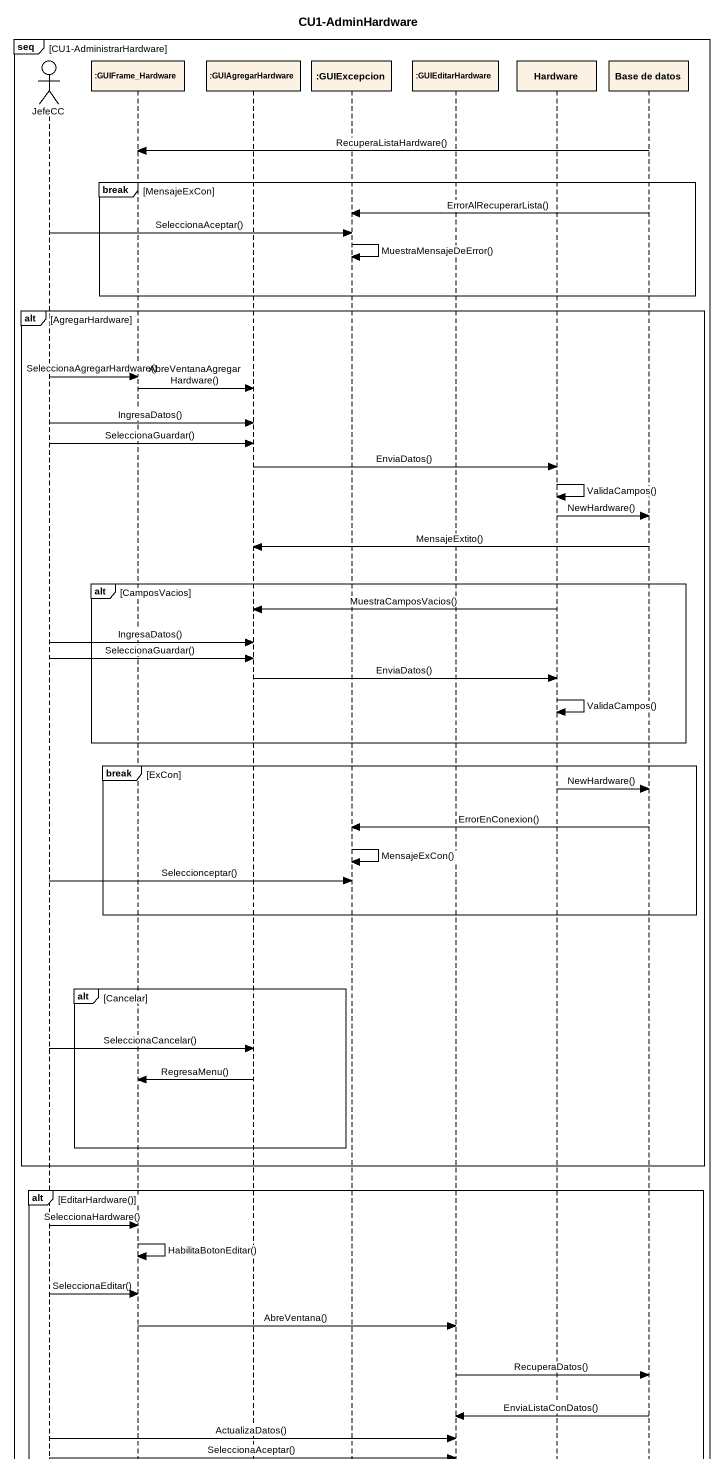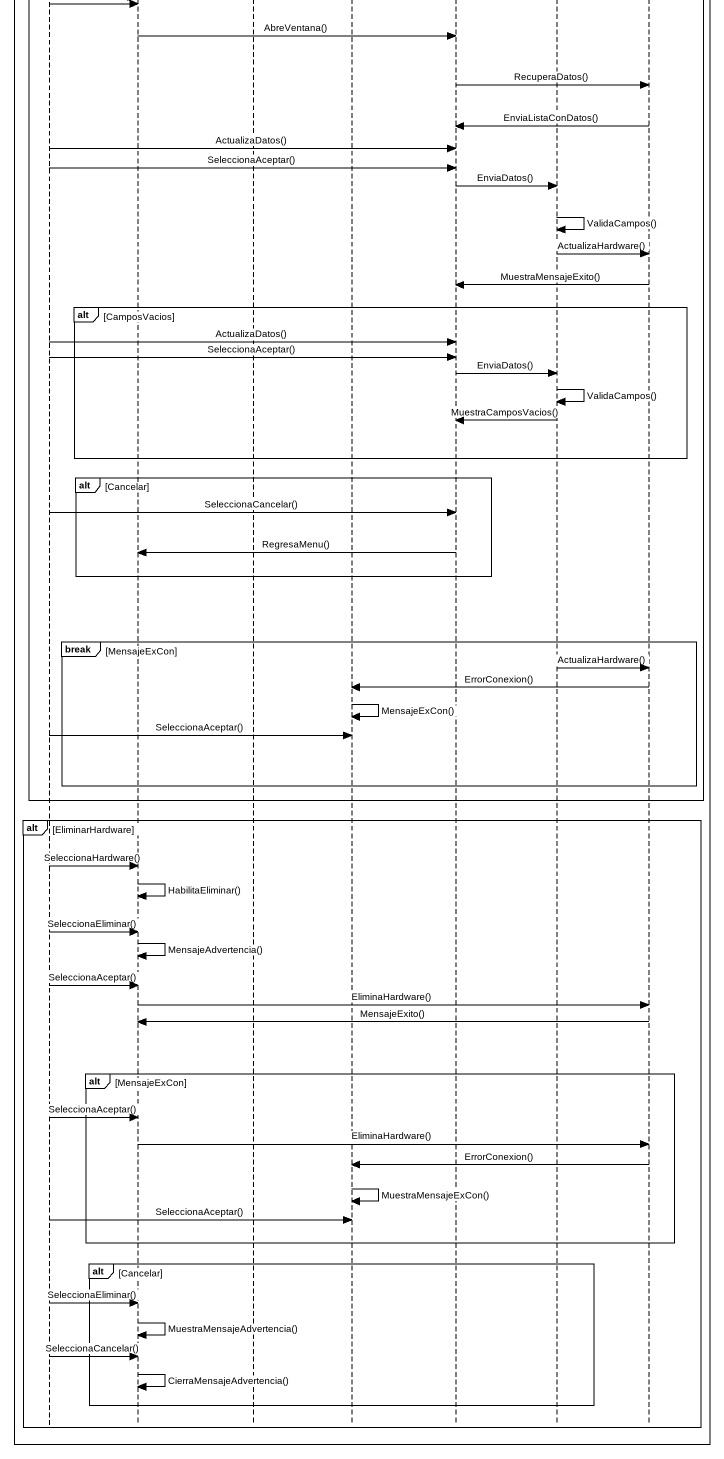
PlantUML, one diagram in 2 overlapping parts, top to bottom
@startuml
title CU1-AdminHardware
hide footbox
actor JefeCC
participant ":GUIFrame_Hardware" as GUIFrame_Hardware
participant ":GUIAgregarHardware" as GUIAgregarHardware
participant ":GUIExcepcion" as GUIExcepcion
participant ":GUIEditarHardware" as GUIEditarHardware
participant Hardware
participant "Base de datos" as Base_de_datos

group seq [CU1-AdministrarHardware]
  Base_de_datos -> GUIFrame_Hardware : RecuperaListaHardware()
  break MensajeExCon
    Base_de_datos -> GUIExcepcion : ErrorAlRecuperarLista()
    JefeCC -> GUIExcepcion : SeleccionaAceptar()
    GUIExcepcion -> GUIExcepcion : MuestraMensajeDeError()
  end
  alt AgregarHardware
    JefeCC -> GUIFrame_Hardware : SeleccionaAgregarHardware()
    GUIFrame_Hardware -> GUIAgregarHardware : AbreVentanaAgregarHardware()
    JefeCC -> GUIAgregarHardware : IngresaDatos()
    JefeCC -> GUIAgregarHardware : SeleccionaGuardar()
    GUIAgregarHardware -> Hardware : EnviaDatos()
    Hardware -> Hardware : ValidaCampos()
    Hardware -> Base_de_datos : NewHardware()
    Base_de_datos -> GUIAgregarHardware : MensajeExtito()
    alt CamposVacios
      Hardware -> GUIAgregarHardware : MuestraCamposVacios()
      JefeCC -> GUIAgregarHardware : IngresaDatos()
      JefeCC -> GUIAgregarHardware : SeleccionaGuardar()
      GUIAgregarHardware -> Hardware : EnviaDatos()
      Hardware -> Hardware : ValidaCampos()
    end
    break ExCon
      Hardware -> Base_de_datos : NewHardware()
      Base_de_datos -> GUIExcepcion : ErrorEnConexion()
      GUIExcepcion -> GUIExcepcion : MensajeExCon()
      JefeCC -> GUIExcepcion : Seleccionceptar()
    end
    alt Cancelar
      JefeCC -> GUIAgregarHardware : SeleccionaCancelar()
      GUIAgregarHardware -> GUIFrame_Hardware : RegresaMenu()
    end
  end
  alt EditarHardware()
    JefeCC -> GUIFrame_Hardware : SeleccionaHardware()
    GUIFrame_Hardware -> GUIFrame_Hardware : HabilitaBotonEditar()
    JefeCC -> GUIFrame_Hardware : SeleccionaEditar()
    GUIFrame_Hardware -> GUIEditarHardware : AbreVentana()
    GUIEditarHardware -> Base_de_datos : RecuperaDatos()
    Base_de_datos -> GUIEditarHardware : EnviaListaConDatos()
    JefeCC -> GUIEditarHardware : ActualizaDatos()
    JefeCC -> GUIEditarHardware : SeleccionaAceptar()
    GUIEditarHardware -> Hardware : EnviaDatos()
    Hardware -> Hardware : ValidaCampos()
    Hardware -> Base_de_datos : ActualizaHardware()
    Base_de_datos -> GUIEditarHardware : MuestraMensajeExito()
    alt CamposVacios
      JefeCC -> GUIEditarHardware : ActualizaDatos()
      JefeCC -> GUIEditarHardware : SeleccionaAceptar()
      GUIEditarHardware -> Hardware : EnviaDatos()
      Hardware -> Hardware : ValidaCampos()
      Hardware -> GUIEditarHardware : MuestraCamposVacios()
    end
    alt Cancelar
      JefeCC -> GUIEditarHardware : SeleccionaCancelar()
      GUIEditarHardware -> GUIFrame_Hardware : RegresaMenu()
    end
    break MensajeExCon
      Hardware -> Base_de_datos : ActualizaHardware()
      Base_de_datos -> GUIExcepcion : ErrorConexion()
      GUIExcepcion -> GUIExcepcion : MensajeExCon()
      JefeCC -> GUIExcepcion : SeleccionaAceptar()
    end
  end
  alt EliminarHardware
    JefeCC -> GUIFrame_Hardware : SeleccionaHardware()
    GUIFrame_Hardware -> GUIFrame_Hardware : HabilitaEliminar()
    JefeCC -> GUIFrame_Hardware : SeleccionaEliminar()
    GUIFrame_Hardware -> GUIFrame_Hardware : MensajeAdvertencia()
    JefeCC -> GUIFrame_Hardware : SeleccionaAceptar()
    GUIFrame_Hardware -> Base_de_datos : EliminaHardware()
    Base_de_datos -> GUIFrame_Hardware : MensajeExito()
    alt MensajeExCon
      JefeCC -> GUIFrame_Hardware : SeleccionaAceptar()
      GUIFrame_Hardware -> Base_de_datos : EliminaHardware()
      Base_de_datos -> GUIExcepcion : ErrorConexion()
      GUIExcepcion -> GUIExcepcion : MuestraMensajeExCon()
      JefeCC -> GUIExcepcion : SeleccionaAceptar()
    end
    alt Cancelar
      JefeCC -> GUIFrame_Hardware : SeleccionaEliminar()
      GUIFrame_Hardware -> GUIFrame_Hardware : MuestraMensajeAdvertencia()
      JefeCC -> GUIFrame_Hardware : SeleccionaCancelar()
      GUIFrame_Hardware -> GUIFrame_Hardware : CierraMensajeAdvertencia()
    end
  end
end
@enduml
